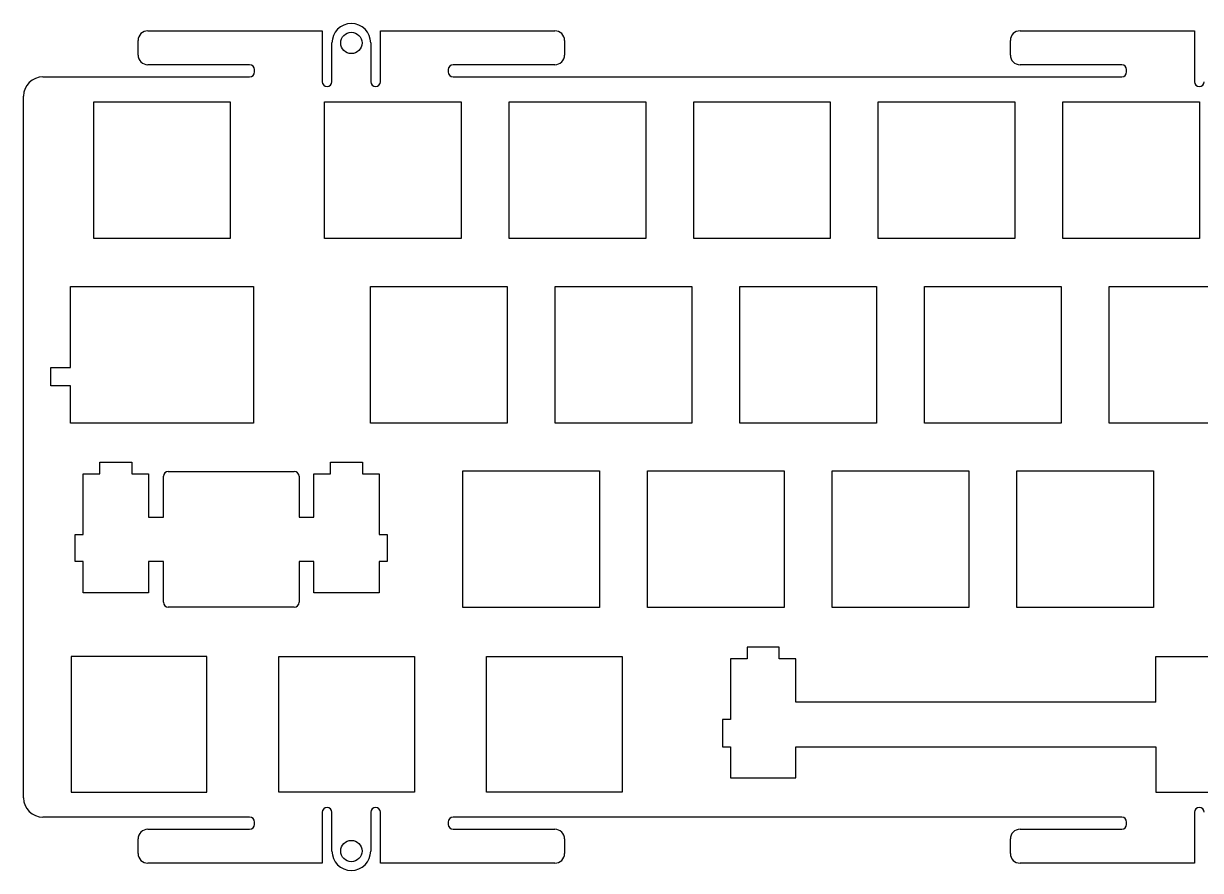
# Model space of a CAD drawing. Header units: millimetres. Extents: x -169 to 79, y 97 to 185.
# Drawn here: x -168.6 to -47.2, y 97.5 to 184.9 of the extents above; entities that cross this region are included whole.
import ezdxf

# ---------------------------------------------------------------- set-up
doc = ezdxf.new("R2010")
doc.units = ezdxf.units.MM
for name, color, linetype in [('Shape006', 7, 'CONTINUOUS'), ('Shape009', 7, 'CONTINUOUS'), ('Shape1505', 7, 'CONTINUOUS'), ('Shape1506', 7, 'CONTINUOUS'), ('Shape1507', 7, 'CONTINUOUS'), ('Shape1508', 7, 'CONTINUOUS'), ('Shape1509', 7, 'CONTINUOUS'), ('Shape1510', 7, 'CONTINUOUS'), ('Shape1511', 7, 'CONTINUOUS'), ('Shape1512', 7, 'CONTINUOUS'), ('Shape1513', 7, 'CONTINUOUS'), ('Shape1514', 7, 'CONTINUOUS'), ('Shape1515', 7, 'CONTINUOUS'), ('Shape1516', 7, 'CONTINUOUS'), ('Shape1517', 7, 'CONTINUOUS'), ('Shape1518', 7, 'CONTINUOUS'), ('Shape1519', 7, 'CONTINUOUS'), ('Shape1520', 7, 'CONTINUOUS'), ('Shape1521', 7, 'CONTINUOUS'), ('Shape1522', 7, 'CONTINUOUS'), ('Shape1523', 7, 'CONTINUOUS'), ('Shape1524', 7, 'CONTINUOUS'), ('Shape1525', 7, 'CONTINUOUS'), ('Shape1526', 7, 'CONTINUOUS'), ('Shape1527', 7, 'CONTINUOUS'), ('Shape1528', 7, 'CONTINUOUS'), ('Shape1529', 7, 'CONTINUOUS'), ('Shape1530', 7, 'CONTINUOUS'), ('Shape1531', 7, 'CONTINUOUS'), ('Shape1532', 7, 'CONTINUOUS'), ('Shape1533', 7, 'CONTINUOUS'), ('Shape1534', 7, 'CONTINUOUS'), ('Shape1535', 7, 'CONTINUOUS'), ('Shape1536', 7, 'CONTINUOUS'), ('Shape1537', 7, 'CONTINUOUS'), ('Shape1538', 7, 'CONTINUOUS'), ('Shape1539', 7, 'CONTINUOUS'), ('Shape1540', 7, 'CONTINUOUS'), ('Shape1541', 7, 'CONTINUOUS'), ('Shape1542', 7, 'CONTINUOUS'), ('Shape1543', 7, 'CONTINUOUS'), ('Shape1544', 7, 'CONTINUOUS'), ('Shape1545', 7, 'CONTINUOUS'), ('Shape1546', 7, 'CONTINUOUS'), ('Shape1547', 7, 'CONTINUOUS'), ('Shape1548', 7, 'CONTINUOUS'), ('Shape1549', 7, 'CONTINUOUS'), ('Shape1550', 7, 'CONTINUOUS'), ('Shape1551', 7, 'CONTINUOUS'), ('Shape1552', 7, 'CONTINUOUS'), ('Shape1553', 7, 'CONTINUOUS'), ('Shape1554', 7, 'CONTINUOUS'), ('Shape1555', 7, 'CONTINUOUS'), ('Shape1556', 7, 'CONTINUOUS'), ('Shape1557', 7, 'CONTINUOUS'), ('Shape1558', 7, 'CONTINUOUS'), ('Shape1559', 7, 'CONTINUOUS'), ('Shape1560', 7, 'CONTINUOUS'), ('Shape1561', 7, 'CONTINUOUS'), ('Shape1562', 7, 'CONTINUOUS'), ('Shape1563', 7, 'CONTINUOUS'), ('Shape1564', 7, 'CONTINUOUS'), ('Shape1565', 7, 'CONTINUOUS'), ('Shape1566', 7, 'CONTINUOUS'), ('Shape1567', 7, 'CONTINUOUS'), ('Shape1568', 7, 'CONTINUOUS'), ('Shape1569', 7, 'CONTINUOUS'), ('Shape1570', 7, 'CONTINUOUS'), ('Shape1571', 7, 'CONTINUOUS'), ('Shape1572', 7, 'CONTINUOUS'), ('Shape1573', 7, 'CONTINUOUS'), ('Shape1574', 7, 'CONTINUOUS'), ('Shape1575', 7, 'CONTINUOUS'), ('Shape1576', 7, 'CONTINUOUS'), ('Shape1577', 7, 'CONTINUOUS'), ('Shape1742', 7, 'CONTINUOUS'), ('Shape1743', 7, 'CONTINUOUS'), ('Shape1744', 7, 'CONTINUOUS'), ('Shape1745', 7, 'CONTINUOUS'), ('Shape1758', 7, 'CONTINUOUS'), ('Shape1759', 7, 'CONTINUOUS'), ('Shape1760', 7, 'CONTINUOUS'), ('Shape1761', 7, 'CONTINUOUS'), ('Shape1762', 7, 'CONTINUOUS'), ('Shape1763', 7, 'CONTINUOUS'), ('Shape1764', 7, 'CONTINUOUS'), ('Shape1765', 7, 'CONTINUOUS'), ('Shape1770', 7, 'CONTINUOUS'), ('Shape1771', 7, 'CONTINUOUS'), ('Shape1772', 7, 'CONTINUOUS'), ('Shape1773', 7, 'CONTINUOUS'), ('Shape1774', 7, 'CONTINUOUS'), ('Shape1775', 7, 'CONTINUOUS'), ('Shape1776', 7, 'CONTINUOUS'), ('Shape1777', 7, 'CONTINUOUS'), ('Shape1778', 7, 'CONTINUOUS'), ('Shape1779', 7, 'CONTINUOUS'), ('Shape1780', 7, 'CONTINUOUS'), ('Shape1781', 7, 'CONTINUOUS'), ('Shape1806', 7, 'CONTINUOUS'), ('Shape1807', 7, 'CONTINUOUS'), ('Shape1808', 7, 'CONTINUOUS'), ('Shape1809', 7, 'CONTINUOUS'), ('Shape1810', 7, 'CONTINUOUS'), ('Shape1811', 7, 'CONTINUOUS'), ('Shape1812', 7, 'CONTINUOUS'), ('Shape1813', 7, 'CONTINUOUS'), ('Shape1814', 7, 'CONTINUOUS'), ('Shape1815', 7, 'CONTINUOUS'), ('Shape1816', 7, 'CONTINUOUS'), ('Shape1817', 7, 'CONTINUOUS'), ('Shape1818', 7, 'CONTINUOUS'), ('Shape1819', 7, 'CONTINUOUS'), ('Shape1820', 7, 'CONTINUOUS'), ('Shape1821', 7, 'CONTINUOUS'), ('Shape1842', 7, 'CONTINUOUS'), ('Shape1843', 7, 'CONTINUOUS'), ('Shape1844', 7, 'CONTINUOUS'), ('Shape1845', 7, 'CONTINUOUS'), ('Shape1846', 7, 'CONTINUOUS'), ('Shape1847', 7, 'CONTINUOUS'), ('Shape1848', 7, 'CONTINUOUS'), ('Shape1849', 7, 'CONTINUOUS'), ('Shape1850', 7, 'CONTINUOUS'), ('Shape1851', 7, 'CONTINUOUS'), ('Shape1852', 7, 'CONTINUOUS'), ('Shape1853', 7, 'CONTINUOUS'), ('Shape1854', 7, 'CONTINUOUS'), ('Shape1855', 7, 'CONTINUOUS'), ('Shape1856', 7, 'CONTINUOUS'), ('Shape1857', 7, 'CONTINUOUS'), ('Shape1858', 7, 'CONTINUOUS'), ('Shape1859', 7, 'CONTINUOUS'), ('Shape1860', 7, 'CONTINUOUS'), ('Shape1861', 7, 'CONTINUOUS'), ('Shape1862', 7, 'CONTINUOUS'), ('Shape1863', 7, 'CONTINUOUS'), ('Shape1864', 7, 'CONTINUOUS'), ('Shape1865', 7, 'CONTINUOUS'), ('Shape1866', 7, 'CONTINUOUS'), ('Shape1867', 7, 'CONTINUOUS'), ('Shape1868', 7, 'CONTINUOUS'), ('Shape1869', 7, 'CONTINUOUS'), ('Shape1870', 7, 'CONTINUOUS'), ('Shape1871', 7, 'CONTINUOUS'), ('Shape1872', 7, 'CONTINUOUS'), ('Shape1873', 7, 'CONTINUOUS'), ('Shape1874', 7, 'CONTINUOUS'), ('Shape1875', 7, 'CONTINUOUS'), ('Shape1876', 7, 'CONTINUOUS'), ('Shape1877', 7, 'CONTINUOUS'), ('Shape1878', 7, 'CONTINUOUS'), ('Shape1880', 7, 'CONTINUOUS'), ('Shape1881', 7, 'CONTINUOUS'), ('Shape3928', 7, 'CONTINUOUS'), ('Shape3929', 7, 'CONTINUOUS'), ('Shape3930', 7, 'CONTINUOUS'), ('Shape3931', 7, 'CONTINUOUS'), ('Shape3932', 7, 'CONTINUOUS'), ('Shape3933', 7, 'CONTINUOUS'), ('Shape3934', 7, 'CONTINUOUS'), ('Shape3935', 7, 'CONTINUOUS'), ('Shape3936', 7, 'CONTINUOUS'), ('Shape3937', 7, 'CONTINUOUS'), ('Shape3938', 7, 'CONTINUOUS'), ('Shape3939', 7, 'CONTINUOUS'), ('Shape3940', 7, 'CONTINUOUS'), ('Shape3941', 7, 'CONTINUOUS'), ('Shape3942', 7, 'CONTINUOUS'), ('Shape3960', 7, 'CONTINUOUS'), ('Shape3962', 7, 'CONTINUOUS'), ('Shape3964', 7, 'CONTINUOUS'), ('Shape3965', 7, 'CONTINUOUS'), ('Shape4123', 7, 'CONTINUOUS'), ('Shape4124', 7, 'CONTINUOUS'), ('Shape4125', 7, 'CONTINUOUS'), ('Shape4126', 7, 'CONTINUOUS'), ('Shape4127', 7, 'CONTINUOUS'), ('Shape4128', 7, 'CONTINUOUS'), ('Shape4129', 7, 'CONTINUOUS'), ('Shape4130', 7, 'CONTINUOUS'), ('Shape4131', 7, 'CONTINUOUS'), ('Shape4132', 7, 'CONTINUOUS'), ('Shape4133', 7, 'CONTINUOUS'), ('Shape4134', 7, 'CONTINUOUS'), ('Shape4135', 7, 'CONTINUOUS'), ('Shape4136', 7, 'CONTINUOUS'), ('Shape4137', 7, 'CONTINUOUS'), ('Shape4138', 7, 'CONTINUOUS'), ('Shape4139', 7, 'CONTINUOUS'), ('Shape4140', 7, 'CONTINUOUS'), ('Shape4141', 7, 'CONTINUOUS'), ('Shape4142', 7, 'CONTINUOUS'), ('Shape4143', 7, 'CONTINUOUS'), ('Shape4144', 7, 'CONTINUOUS'), ('Shape4145', 7, 'CONTINUOUS'), ('Shape4146', 7, 'CONTINUOUS'), ('Shape4147', 7, 'CONTINUOUS'), ('Shape4148', 7, 'CONTINUOUS'), ('Shape4149', 7, 'CONTINUOUS'), ('Shape4150', 7, 'CONTINUOUS'), ('Shape4151', 7, 'CONTINUOUS'), ('Shape4152', 7, 'CONTINUOUS'), ('Shape4153', 7, 'CONTINUOUS'), ('Shape4154', 7, 'CONTINUOUS'), ('Shape4155', 7, 'CONTINUOUS'), ('Shape4156', 7, 'CONTINUOUS'), ('Shape4157', 7, 'CONTINUOUS'), ('Shape4158', 7, 'CONTINUOUS'), ('Shape4159', 7, 'CONTINUOUS'), ('Shape4160', 7, 'CONTINUOUS'), ('Shape4161', 7, 'CONTINUOUS'), ('Shape4162', 7, 'CONTINUOUS')]:
    doc.layers.add(name, color=color, linetype=linetype)

msp = doc.modelspace()

# ---------------------------------------------------------------- linework, layer by layer
at = {"layer": 'Shape006'}
msp.add_circle((-134.785, 182.854), 1.1, dxfattribs=at)
at = {"layer": 'Shape009'}
msp.add_circle((-134.785, 99.4562), 1.1, dxfattribs=at)
at = {"layer": 'Shape1505'}
msp.add_arc((-47.2848, 103.456), 0.5, 0, 180, dxfattribs=at)
at = {"layer": 'Shape1506'}
msp.add_line((-47.7848, 103.456), (-47.7848, 98.2062), dxfattribs=at)
at = {"layer": 'Shape1507'}
msp.add_line((-47.7848, 98.2062), (-65.7848, 98.2062), dxfattribs=at)
at = {"layer": 'Shape1508'}
msp.add_arc((-65.7848, 99.2062), 1, 180, -90, dxfattribs=at)
at = {"layer": 'Shape1509'}
msp.add_line((-66.7848, 99.2062), (-66.7848, 100.706), dxfattribs=at)
at = {"layer": 'Shape1510'}
msp.add_arc((-65.7848, 100.706), 1, 90, 180, dxfattribs=at)
at = {"layer": 'Shape1511'}
msp.add_line((-65.7848, 101.706), (-55.2848, 101.706), dxfattribs=at)
at = {"layer": 'Shape1512'}
msp.add_arc((-55.2848, 102.206), 0.5, -90, 0, dxfattribs=at)
at = {"layer": 'Shape1513'}
msp.add_line((-54.7848, 102.206), (-54.7848, 102.455), dxfattribs=at)
at = {"layer": 'Shape1514'}
msp.add_arc((-55.2848, 102.455), 0.5, 0, 90, dxfattribs=at)
at = {"layer": 'Shape1515'}
msp.add_line((-55.2848, 102.955), (-124.285, 102.955), dxfattribs=at)
at = {"layer": 'Shape1516'}
msp.add_arc((-124.285, 102.455), 0.5, 90, 180, dxfattribs=at)
at = {"layer": 'Shape1517'}
msp.add_line((-124.785, 102.455), (-124.785, 102.206), dxfattribs=at)
at = {"layer": 'Shape1518'}
msp.add_arc((-124.285, 102.206), 0.5, 180, -90, dxfattribs=at)
at = {"layer": 'Shape1519'}
msp.add_line((-124.285, 101.706), (-113.785, 101.706), dxfattribs=at)
at = {"layer": 'Shape1520'}
msp.add_arc((-113.785, 100.706), 1, 0, 90, dxfattribs=at)
at = {"layer": 'Shape1521'}
msp.add_line((-112.785, 100.706), (-112.785, 99.2062), dxfattribs=at)
at = {"layer": 'Shape1522'}
msp.add_arc((-113.785, 99.2062), 1, -90, 0, dxfattribs=at)
at = {"layer": 'Shape1523'}
msp.add_line((-113.785, 98.2062), (-131.785, 98.2062), dxfattribs=at)
at = {"layer": 'Shape1524'}
msp.add_line((-131.785, 98.2062), (-131.785, 103.456), dxfattribs=at)
at = {"layer": 'Shape1525'}
msp.add_arc((-132.285, 103.456), 0.5, 0, 180, dxfattribs=at)
at = {"layer": 'Shape1526'}
msp.add_line((-132.785, 103.456), (-132.785, 99.4562), dxfattribs=at)
at = {"layer": 'Shape1527'}
msp.add_arc((-134.785, 99.4562), 2, 180, 0, dxfattribs=at)
at = {"layer": 'Shape1528'}
msp.add_line((-136.785, 99.4562), (-136.785, 103.456), dxfattribs=at)
at = {"layer": 'Shape1529'}
msp.add_arc((-137.285, 103.456), 0.5, 0, 180, dxfattribs=at)
at = {"layer": 'Shape1530'}
msp.add_line((-137.785, 103.456), (-137.785, 98.2062), dxfattribs=at)
at = {"layer": 'Shape1531'}
msp.add_line((-137.785, 98.2062), (-155.785, 98.2062), dxfattribs=at)
at = {"layer": 'Shape1532'}
msp.add_arc((-155.785, 99.2062), 1, 180, -90, dxfattribs=at)
at = {"layer": 'Shape1533'}
msp.add_line((-156.785, 99.2062), (-156.785, 100.706), dxfattribs=at)
at = {"layer": 'Shape1534'}
msp.add_arc((-155.785, 100.706), 1, 90, 180, dxfattribs=at)
at = {"layer": 'Shape1535'}
msp.add_line((-155.785, 101.706), (-145.285, 101.706), dxfattribs=at)
at = {"layer": 'Shape1536'}
msp.add_arc((-145.285, 102.206), 0.5, -90, 0, dxfattribs=at)
at = {"layer": 'Shape1537'}
msp.add_line((-144.785, 102.206), (-144.785, 102.455), dxfattribs=at)
at = {"layer": 'Shape1538'}
msp.add_arc((-145.285, 102.455), 0.5, 0, 90, dxfattribs=at)
at = {"layer": 'Shape1539'}
msp.add_line((-145.285, 102.955), (-166.61, 102.955), dxfattribs=at)
at = {"layer": 'Shape1540'}
msp.add_arc((-166.61, 104.955), 2, 180, -90, dxfattribs=at)
at = {"layer": 'Shape1541'}
msp.add_line((-168.61, 104.955), (-168.61, 177.355), dxfattribs=at)
at = {"layer": 'Shape1542'}
msp.add_arc((-166.61, 177.355), 2, 90, 180, dxfattribs=at)
at = {"layer": 'Shape1543'}
msp.add_line((-166.61, 179.355), (-145.285, 179.355), dxfattribs=at)
at = {"layer": 'Shape1544'}
msp.add_arc((-145.285, 179.855), 0.5, -90, 0, dxfattribs=at)
at = {"layer": 'Shape1545'}
msp.add_line((-144.785, 179.855), (-144.785, 180.104), dxfattribs=at)
at = {"layer": 'Shape1546'}
msp.add_arc((-145.285, 180.104), 0.5, 0, 90, dxfattribs=at)
at = {"layer": 'Shape1547'}
msp.add_line((-145.285, 180.604), (-155.785, 180.604), dxfattribs=at)
at = {"layer": 'Shape1548'}
msp.add_arc((-155.785, 181.604), 1, 180, -90, dxfattribs=at)
at = {"layer": 'Shape1549'}
msp.add_line((-156.785, 181.604), (-156.785, 183.104), dxfattribs=at)
at = {"layer": 'Shape1550'}
msp.add_arc((-155.785, 183.104), 1, 90, 180, dxfattribs=at)
at = {"layer": 'Shape1551'}
msp.add_line((-155.785, 184.104), (-137.785, 184.104), dxfattribs=at)
at = {"layer": 'Shape1552'}
msp.add_line((-137.785, 184.104), (-137.785, 178.854), dxfattribs=at)
at = {"layer": 'Shape1553'}
msp.add_arc((-137.285, 178.854), 0.5, 180, 0, dxfattribs=at)
at = {"layer": 'Shape1554'}
msp.add_line((-136.785, 178.854), (-136.785, 182.854), dxfattribs=at)
at = {"layer": 'Shape1555'}
msp.add_arc((-134.785, 182.854), 2, 0, 180, dxfattribs=at)
at = {"layer": 'Shape1556'}
msp.add_line((-132.785, 182.854), (-132.785, 178.854), dxfattribs=at)
at = {"layer": 'Shape1557'}
msp.add_arc((-132.285, 178.854), 0.5, 180, 0, dxfattribs=at)
at = {"layer": 'Shape1558'}
msp.add_line((-131.785, 178.854), (-131.785, 184.104), dxfattribs=at)
at = {"layer": 'Shape1559'}
msp.add_line((-131.785, 184.104), (-113.785, 184.104), dxfattribs=at)
at = {"layer": 'Shape1560'}
msp.add_arc((-113.785, 183.104), 1, 0, 90, dxfattribs=at)
at = {"layer": 'Shape1561'}
msp.add_line((-112.785, 183.104), (-112.785, 181.604), dxfattribs=at)
at = {"layer": 'Shape1562'}
msp.add_arc((-113.785, 181.604), 1, -90, 0, dxfattribs=at)
at = {"layer": 'Shape1563'}
msp.add_line((-113.785, 180.604), (-124.285, 180.604), dxfattribs=at)
at = {"layer": 'Shape1564'}
msp.add_arc((-124.285, 180.104), 0.5, 90, 180, dxfattribs=at)
at = {"layer": 'Shape1565'}
msp.add_line((-124.785, 180.104), (-124.785, 179.855), dxfattribs=at)
at = {"layer": 'Shape1566'}
msp.add_arc((-124.285, 179.855), 0.5, 180, -90, dxfattribs=at)
at = {"layer": 'Shape1567'}
msp.add_line((-124.285, 179.355), (-55.2848, 179.355), dxfattribs=at)
at = {"layer": 'Shape1568'}
msp.add_arc((-55.2848, 179.855), 0.5, -90, 0, dxfattribs=at)
at = {"layer": 'Shape1569'}
msp.add_line((-54.7848, 179.855), (-54.7848, 180.104), dxfattribs=at)
at = {"layer": 'Shape1570'}
msp.add_arc((-55.2848, 180.104), 0.5, 0, 90, dxfattribs=at)
at = {"layer": 'Shape1571'}
msp.add_line((-55.2848, 180.604), (-65.7848, 180.604), dxfattribs=at)
at = {"layer": 'Shape1572'}
msp.add_arc((-65.7848, 181.604), 1, 180, -90, dxfattribs=at)
at = {"layer": 'Shape1573'}
msp.add_line((-66.7848, 181.604), (-66.7848, 183.104), dxfattribs=at)
at = {"layer": 'Shape1574'}
msp.add_arc((-65.7848, 183.104), 1, 90, 180, dxfattribs=at)
at = {"layer": 'Shape1575'}
msp.add_line((-65.7848, 184.104), (-47.7848, 184.104), dxfattribs=at)
at = {"layer": 'Shape1576'}
msp.add_line((-47.7848, 184.104), (-47.7848, 178.854), dxfattribs=at)
at = {"layer": 'Shape1577'}
msp.add_arc((-47.2848, 178.854), 0.5, 180, 0, dxfattribs=at)
at = {"layer": 'Shape1742'}
msp.add_line((-163.705, 119.53), (-163.705, 105.53), dxfattribs=at)
at = {"layer": 'Shape1743'}
msp.add_line((-163.705, 105.53), (-149.705, 105.53), dxfattribs=at)
at = {"layer": 'Shape1744'}
msp.add_line((-149.705, 105.53), (-149.705, 119.53), dxfattribs=at)
at = {"layer": 'Shape1745'}
msp.add_line((-149.705, 119.53), (-163.705, 119.53), dxfattribs=at)
at = {"layer": 'Shape1758'}
msp.add_line((-106.842, 119.53), (-106.842, 105.53), dxfattribs=at)
at = {"layer": 'Shape1759'}
msp.add_line((-106.842, 105.53), (-120.842, 105.53), dxfattribs=at)
at = {"layer": 'Shape1760'}
msp.add_line((-120.842, 105.53), (-120.842, 119.53), dxfattribs=at)
at = {"layer": 'Shape1761'}
msp.add_line((-120.842, 119.53), (-106.842, 119.53), dxfattribs=at)
at = {"layer": 'Shape1762'}
msp.add_line((-128.274, 119.53), (-128.274, 105.53), dxfattribs=at)
at = {"layer": 'Shape1763'}
msp.add_line((-128.274, 105.53), (-142.274, 105.53), dxfattribs=at)
at = {"layer": 'Shape1764'}
msp.add_line((-142.274, 105.53), (-142.274, 119.53), dxfattribs=at)
at = {"layer": 'Shape1765'}
msp.add_line((-142.274, 119.53), (-128.274, 119.53), dxfattribs=at)
at = {"layer": 'Shape1770'}
msp.add_line((-163.754, 157.73), (-144.891, 157.73), dxfattribs=at)
at = {"layer": 'Shape1771'}
msp.add_line((-144.891, 157.73), (-144.891, 143.63), dxfattribs=at)
at = {"layer": 'Shape1772'}
msp.add_line((-144.891, 143.63), (-163.754, 143.63), dxfattribs=at)
at = {"layer": 'Shape1773'}
msp.add_line((-163.754, 143.63), (-163.754, 147.462), dxfattribs=at)
at = {"layer": 'Shape1774'}
msp.add_line((-163.754, 147.462), (-165.792, 147.462), dxfattribs=at)
at = {"layer": 'Shape1775'}
msp.add_line((-165.792, 147.462), (-165.792, 149.362), dxfattribs=at)
at = {"layer": 'Shape1776'}
msp.add_line((-165.792, 149.362), (-163.754, 149.362), dxfattribs=at)
at = {"layer": 'Shape1777'}
msp.add_line((-163.754, 149.362), (-163.754, 157.73), dxfattribs=at)
at = {"layer": 'Shape1778'}
msp.add_line((-99.4598, 162.68), (-99.4598, 176.78), dxfattribs=at)
at = {"layer": 'Shape1779'}
msp.add_line((-99.4598, 176.78), (-85.3598, 176.78), dxfattribs=at)
at = {"layer": 'Shape1780'}
msp.add_line((-85.3598, 176.78), (-85.3598, 162.68), dxfattribs=at)
at = {"layer": 'Shape1781'}
msp.add_line((-85.3598, 162.68), (-99.4598, 162.68), dxfattribs=at)
at = {"layer": 'Shape1806'}
msp.add_line((-66.1228, 124.58), (-66.1228, 138.68), dxfattribs=at)
at = {"layer": 'Shape1807'}
msp.add_line((-66.1228, 138.68), (-52.0228, 138.68), dxfattribs=at)
at = {"layer": 'Shape1808'}
msp.add_line((-52.0228, 138.68), (-52.0228, 124.58), dxfattribs=at)
at = {"layer": 'Shape1809'}
msp.add_line((-52.0228, 124.58), (-66.1228, 124.58), dxfattribs=at)
at = {"layer": 'Shape1810'}
msp.add_line((-85.1728, 124.58), (-85.1728, 138.68), dxfattribs=at)
at = {"layer": 'Shape1811'}
msp.add_line((-85.1728, 138.68), (-71.0728, 138.68), dxfattribs=at)
at = {"layer": 'Shape1812'}
msp.add_line((-71.0728, 138.68), (-71.0728, 124.58), dxfattribs=at)
at = {"layer": 'Shape1813'}
msp.add_line((-71.0728, 124.58), (-85.1728, 124.58), dxfattribs=at)
at = {"layer": 'Shape1814'}
msp.add_line((-104.222, 124.58), (-104.222, 138.68), dxfattribs=at)
at = {"layer": 'Shape1815'}
msp.add_line((-104.222, 138.68), (-90.1223, 138.68), dxfattribs=at)
at = {"layer": 'Shape1816'}
msp.add_line((-90.1223, 138.68), (-90.1223, 124.58), dxfattribs=at)
at = {"layer": 'Shape1817'}
msp.add_line((-90.1223, 124.58), (-104.222, 124.58), dxfattribs=at)
at = {"layer": 'Shape1818'}
msp.add_line((-123.272, 124.58), (-123.272, 138.68), dxfattribs=at)
at = {"layer": 'Shape1819'}
msp.add_line((-123.272, 138.68), (-109.172, 138.68), dxfattribs=at)
at = {"layer": 'Shape1820'}
msp.add_line((-109.172, 138.68), (-109.172, 124.58), dxfattribs=at)
at = {"layer": 'Shape1821'}
msp.add_line((-109.172, 124.58), (-123.272, 124.58), dxfattribs=at)
at = {"layer": 'Shape1842'}
msp.add_line((-61.3598, 162.68), (-61.3598, 176.78), dxfattribs=at)
at = {"layer": 'Shape1843'}
msp.add_line((-61.3598, 176.78), (-47.2598, 176.78), dxfattribs=at)
at = {"layer": 'Shape1844'}
msp.add_line((-47.2598, 176.78), (-47.2598, 162.68), dxfattribs=at)
at = {"layer": 'Shape1845'}
msp.add_line((-47.2598, 162.68), (-61.3598, 162.68), dxfattribs=at)
at = {"layer": 'Shape1846'}
msp.add_line((-80.4098, 162.68), (-80.4098, 176.78), dxfattribs=at)
at = {"layer": 'Shape1847'}
msp.add_line((-80.4098, 176.78), (-66.3098, 176.78), dxfattribs=at)
at = {"layer": 'Shape1848'}
msp.add_line((-66.3098, 176.78), (-66.3098, 162.68), dxfattribs=at)
at = {"layer": 'Shape1849'}
msp.add_line((-66.3098, 162.68), (-80.4098, 162.68), dxfattribs=at)
at = {"layer": 'Shape1850'}
msp.add_line((-118.51, 162.68), (-118.51, 176.78), dxfattribs=at)
at = {"layer": 'Shape1851'}
msp.add_line((-118.51, 176.78), (-104.41, 176.78), dxfattribs=at)
at = {"layer": 'Shape1852'}
msp.add_line((-104.41, 176.78), (-104.41, 162.68), dxfattribs=at)
at = {"layer": 'Shape1853'}
msp.add_line((-104.41, 162.68), (-118.51, 162.68), dxfattribs=at)
at = {"layer": 'Shape1854'}
msp.add_line((-137.56, 162.68), (-137.56, 176.78), dxfattribs=at)
at = {"layer": 'Shape1855'}
msp.add_line((-137.56, 176.78), (-123.46, 176.78), dxfattribs=at)
at = {"layer": 'Shape1856'}
msp.add_line((-123.46, 176.78), (-123.46, 162.68), dxfattribs=at)
at = {"layer": 'Shape1857'}
msp.add_line((-123.46, 162.68), (-137.56, 162.68), dxfattribs=at)
at = {"layer": 'Shape1858'}
msp.add_line((-161.372, 162.68), (-161.372, 176.78), dxfattribs=at)
at = {"layer": 'Shape1859'}
msp.add_line((-161.372, 176.78), (-147.272, 176.78), dxfattribs=at)
at = {"layer": 'Shape1860'}
msp.add_line((-147.272, 176.78), (-147.272, 162.68), dxfattribs=at)
at = {"layer": 'Shape1861'}
msp.add_line((-147.272, 162.68), (-161.372, 162.68), dxfattribs=at)
at = {"layer": 'Shape1862'}
msp.add_line((-132.797, 157.73), (-118.697, 157.73), dxfattribs=at)
at = {"layer": 'Shape1863'}
msp.add_line((-118.697, 157.73), (-118.697, 143.63), dxfattribs=at)
at = {"layer": 'Shape1864'}
msp.add_line((-118.697, 143.63), (-132.797, 143.63), dxfattribs=at)
at = {"layer": 'Shape1865'}
msp.add_line((-132.797, 143.63), (-132.797, 157.73), dxfattribs=at)
at = {"layer": 'Shape1866'}
msp.add_line((-113.747, 157.73), (-99.6473, 157.73), dxfattribs=at)
at = {"layer": 'Shape1867'}
msp.add_line((-99.6473, 157.73), (-99.6473, 143.63), dxfattribs=at)
at = {"layer": 'Shape1868'}
msp.add_line((-99.6473, 143.63), (-113.747, 143.63), dxfattribs=at)
at = {"layer": 'Shape1869'}
msp.add_line((-113.747, 143.63), (-113.747, 157.73), dxfattribs=at)
at = {"layer": 'Shape1870'}
msp.add_line((-94.6973, 157.73), (-80.5978, 157.73), dxfattribs=at)
at = {"layer": 'Shape1871'}
msp.add_line((-80.5978, 157.73), (-80.5978, 143.63), dxfattribs=at)
at = {"layer": 'Shape1872'}
msp.add_line((-80.5978, 143.63), (-94.6973, 143.63), dxfattribs=at)
at = {"layer": 'Shape1873'}
msp.add_line((-94.6973, 143.63), (-94.6973, 157.73), dxfattribs=at)
at = {"layer": 'Shape1874'}
msp.add_line((-75.6478, 143.63), (-75.6478, 157.73), dxfattribs=at)
at = {"layer": 'Shape1875'}
msp.add_line((-75.6478, 157.73), (-61.5478, 157.73), dxfattribs=at)
at = {"layer": 'Shape1876'}
msp.add_line((-61.5478, 157.73), (-61.5478, 143.63), dxfattribs=at)
at = {"layer": 'Shape1877'}
msp.add_line((-61.5478, 143.63), (-75.6478, 143.63), dxfattribs=at)
at = {"layer": 'Shape1878'}
msp.add_line((-56.5978, 157.73), (-42.4968, 157.73), dxfattribs=at)
at = {"layer": 'Shape1880'}
msp.add_line((-42.4968, 143.63), (-56.5978, 143.63), dxfattribs=at)
at = {"layer": 'Shape1881'}
msp.add_line((-56.5978, 143.63), (-56.5978, 157.73), dxfattribs=at)
at = {"layer": 'Shape3928'}
msp.add_line((-96.487, 113.029), (-96.487, 110.23), dxfattribs=at)
at = {"layer": 'Shape3929'}
msp.add_line((-51.7861, 114.83), (-88.9118, 114.83), dxfattribs=at)
at = {"layer": 'Shape3930'}
msp.add_line((-88.9118, 114.83), (-88.9118, 119.299), dxfattribs=at)
at = {"layer": 'Shape3931'}
msp.add_line((-88.9118, 119.299), (-90.6358, 119.299), dxfattribs=at)
at = {"layer": 'Shape3932'}
msp.add_line((-90.6358, 119.299), (-90.6358, 120.5), dxfattribs=at)
at = {"layer": 'Shape3933'}
msp.add_line((-90.6358, 120.5), (-93.9364, 120.5), dxfattribs=at)
at = {"layer": 'Shape3934'}
msp.add_line((-93.9364, 120.5), (-93.9364, 119.299), dxfattribs=at)
at = {"layer": 'Shape3935'}
msp.add_line((-93.9364, 119.299), (-95.6615, 119.299), dxfattribs=at)
at = {"layer": 'Shape3936'}
msp.add_line((-95.6615, 119.299), (-95.6615, 113.029), dxfattribs=at)
at = {"layer": 'Shape3937'}
msp.add_line((-95.6615, 113.029), (-96.487, 113.029), dxfattribs=at)
at = {"layer": 'Shape3938'}
msp.add_line((-96.487, 110.23), (-95.6615, 110.23), dxfattribs=at)
at = {"layer": 'Shape3939'}
msp.add_line((-95.6615, 110.23), (-95.6615, 107), dxfattribs=at)
at = {"layer": 'Shape3940'}
msp.add_line((-95.6615, 107), (-88.9118, 107), dxfattribs=at)
at = {"layer": 'Shape3941'}
msp.add_line((-88.9118, 107), (-88.9118, 110.23), dxfattribs=at)
at = {"layer": 'Shape3942'}
msp.add_line((-88.9118, 110.23), (-51.7861, 110.23), dxfattribs=at)
at = {"layer": 'Shape3960'}
msp.add_line((-51.7861, 114.83), (-51.7861, 119.529), dxfattribs=at)
at = {"layer": 'Shape3962'}
msp.add_line((-51.7861, 110.23), (-51.7861, 105.529), dxfattribs=at)
at = {"layer": 'Shape3964'}
msp.add_line((-51.7861, 119.529), (-37.7861, 119.529), dxfattribs=at)
at = {"layer": 'Shape3965'}
msp.add_line((-51.7861, 105.529), (-37.7861, 105.529), dxfattribs=at)
at = {"layer": 'Shape4123'}
msp.add_line((-154.178, 125.131), (-154.178, 129.33), dxfattribs=at)
at = {"layer": 'Shape4124'}
msp.add_arc((-153.678, 125.131), 0.5, 180, -90, dxfattribs=at)
at = {"layer": 'Shape4125'}
msp.add_line((-154.178, 129.33), (-155.704, 129.33), dxfattribs=at)
at = {"layer": 'Shape4126'}
msp.add_line((-155.704, 129.33), (-155.704, 126.101), dxfattribs=at)
at = {"layer": 'Shape4127'}
msp.add_line((-155.704, 126.101), (-162.453, 126.101), dxfattribs=at)
at = {"layer": 'Shape4128'}
msp.add_line((-162.453, 126.101), (-162.453, 129.33), dxfattribs=at)
at = {"layer": 'Shape4129'}
msp.add_line((-162.453, 129.33), (-163.279, 129.33), dxfattribs=at)
at = {"layer": 'Shape4130'}
msp.add_line((-163.279, 129.33), (-163.279, 132.13), dxfattribs=at)
at = {"layer": 'Shape4131'}
msp.add_line((-163.279, 132.13), (-162.453, 132.13), dxfattribs=at)
at = {"layer": 'Shape4132'}
msp.add_line((-162.453, 132.13), (-162.453, 138.4), dxfattribs=at)
at = {"layer": 'Shape4133'}
msp.add_line((-162.453, 138.4), (-160.728, 138.4), dxfattribs=at)
at = {"layer": 'Shape4134'}
msp.add_line((-160.728, 138.4), (-160.728, 139.6), dxfattribs=at)
at = {"layer": 'Shape4135'}
msp.add_line((-160.728, 139.6), (-157.429, 139.6), dxfattribs=at)
at = {"layer": 'Shape4136'}
msp.add_line((-157.429, 139.6), (-157.429, 138.4), dxfattribs=at)
at = {"layer": 'Shape4137'}
msp.add_line((-157.429, 138.4), (-155.704, 138.4), dxfattribs=at)
at = {"layer": 'Shape4138'}
msp.add_line((-155.704, 138.4), (-155.704, 133.931), dxfattribs=at)
at = {"layer": 'Shape4139'}
msp.add_line((-155.704, 133.931), (-154.178, 133.931), dxfattribs=at)
at = {"layer": 'Shape4140'}
msp.add_line((-154.178, 133.931), (-154.178, 138.13), dxfattribs=at)
at = {"layer": 'Shape4141'}
msp.add_line((-153.678, 138.63), (-140.679, 138.63), dxfattribs=at)
at = {"layer": 'Shape4142'}
msp.add_arc((-153.678, 138.13), 0.5, 90, 180, dxfattribs=at)
at = {"layer": 'Shape4143'}
msp.add_line((-140.179, 138.13), (-140.179, 133.931), dxfattribs=at)
at = {"layer": 'Shape4144'}
msp.add_arc((-140.679, 138.13), 0.5, 0, 90, dxfattribs=at)
at = {"layer": 'Shape4145'}
msp.add_line((-140.179, 133.931), (-138.653, 133.931), dxfattribs=at)
at = {"layer": 'Shape4146'}
msp.add_line((-138.653, 133.931), (-138.653, 138.4), dxfattribs=at)
at = {"layer": 'Shape4147'}
msp.add_line((-138.653, 138.4), (-136.93, 138.4), dxfattribs=at)
at = {"layer": 'Shape4148'}
msp.add_line((-136.93, 138.4), (-136.93, 139.6), dxfattribs=at)
at = {"layer": 'Shape4149'}
msp.add_line((-136.93, 139.6), (-133.629, 139.6), dxfattribs=at)
at = {"layer": 'Shape4150'}
msp.add_line((-133.629, 139.6), (-133.629, 138.4), dxfattribs=at)
at = {"layer": 'Shape4151'}
msp.add_line((-133.629, 138.4), (-131.904, 138.4), dxfattribs=at)
at = {"layer": 'Shape4152'}
msp.add_line((-131.904, 138.4), (-131.904, 132.13), dxfattribs=at)
at = {"layer": 'Shape4153'}
msp.add_line((-131.904, 132.13), (-131.078, 132.13), dxfattribs=at)
at = {"layer": 'Shape4154'}
msp.add_line((-131.078, 132.13), (-131.078, 129.33), dxfattribs=at)
at = {"layer": 'Shape4155'}
msp.add_line((-131.078, 129.33), (-131.904, 129.33), dxfattribs=at)
at = {"layer": 'Shape4156'}
msp.add_line((-131.904, 129.33), (-131.904, 126.101), dxfattribs=at)
at = {"layer": 'Shape4157'}
msp.add_line((-131.904, 126.101), (-138.653, 126.101), dxfattribs=at)
at = {"layer": 'Shape4158'}
msp.add_line((-138.653, 126.101), (-138.653, 129.33), dxfattribs=at)
at = {"layer": 'Shape4159'}
msp.add_line((-138.653, 129.33), (-140.179, 129.33), dxfattribs=at)
at = {"layer": 'Shape4160'}
msp.add_line((-140.179, 129.33), (-140.179, 125.131), dxfattribs=at)
at = {"layer": 'Shape4161'}
msp.add_arc((-140.679, 125.131), 0.5, -90, 0, dxfattribs=at)
at = {"layer": 'Shape4162'}
msp.add_line((-140.679, 124.631), (-153.678, 124.631), dxfattribs=at)

doc.saveas('drawing.dxf')
